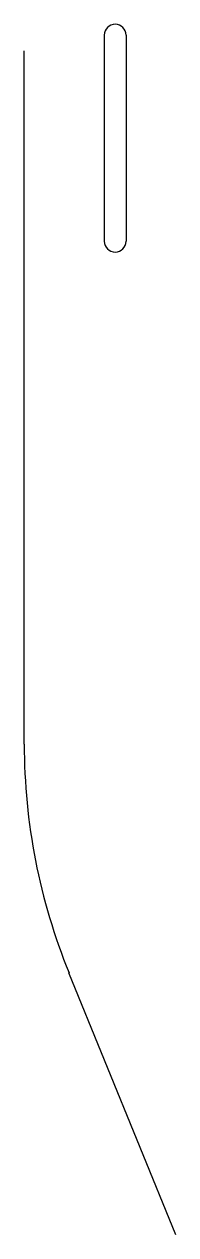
# Model space of a CAD drawing. Extents: x 0.5 to 1.75, y 19.23 to 29.22.
import ezdxf

# ---------------------------------------------------------------- set-up
doc = ezdxf.new("R2010")
doc.units = 0
doc.header["$LTSCALE"] = 5
doc.header["$MEASUREMENT"] = 0
doc.layers.add('6_125BIT_500DEP', color=5, linetype='Continuous')
doc.layers.add('Z0_TOPCOMP', color=6, linetype='Continuous')

msp = doc.modelspace()

# ---------------------------------------------------------------- linework, layer by layer
at = {"layer": '6_125BIT_500DEP', "color": 5, "linetype": 'Continuous', "lineweight": 25}
for p, q in [((1.16, 29.1289), (1.16, 27.4289)), ((1.34, 29.1289), (1.34, 27.4289))]:
    msp.add_line(p, q, dxfattribs=at)
for centre, start, end in [((1.25, 29.1289), 0, 180), ((1.25, 27.4289), 180, 0)]:
    msp.add_arc(centre, 0.09, start, end, dxfattribs=at)
at = {"layer": 'Z0_TOPCOMP', "color": 6, "linetype": 'Continuous', "lineweight": 25}
for p, q in [((0.5, 23.2798), (0.5, 29)), ((1.7491, 19.2327), (0.869, 21.3945))]:
    msp.add_line(p, q, dxfattribs=at)
msp.add_arc((5.5, 23.2798), 5, 180, -157.84903, dxfattribs=at)

doc.saveas('drawing.dxf')
